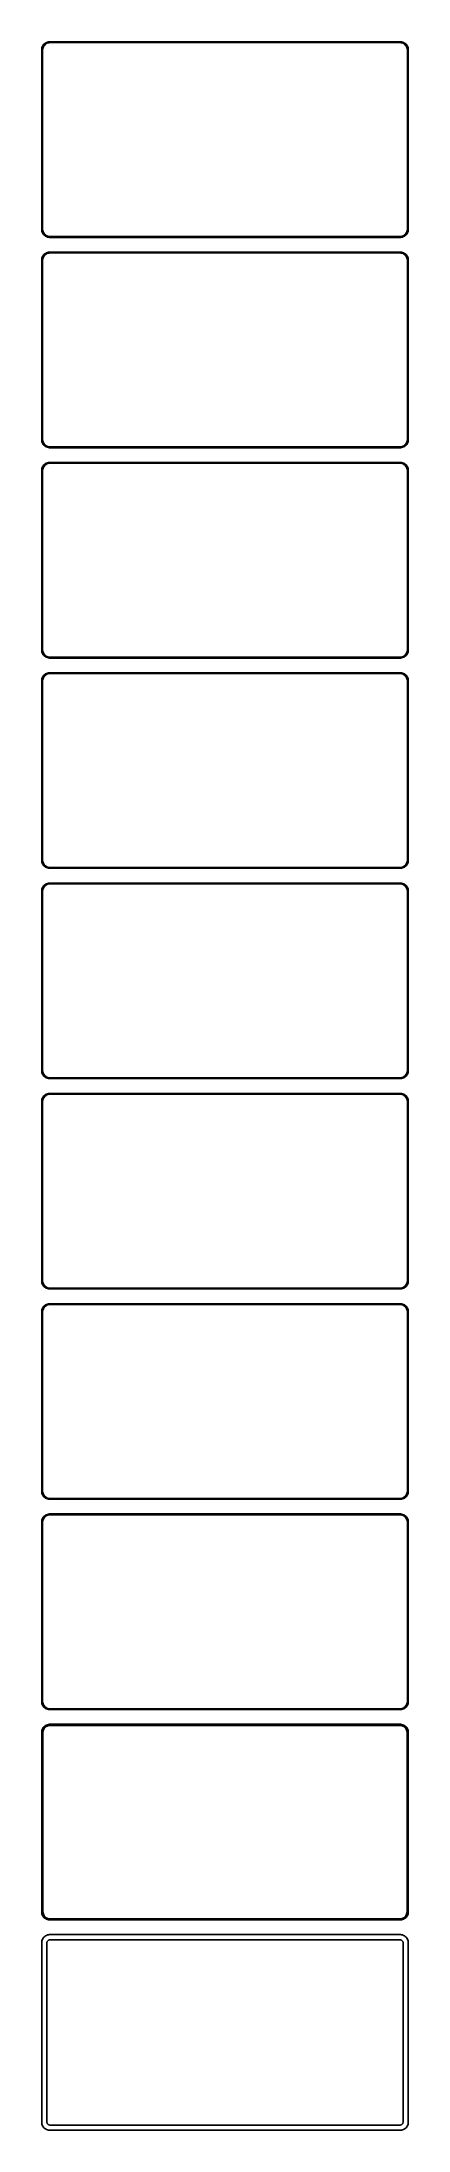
# Model space of a CAD drawing. Header units: metres. Extents: x -112 to 112, y 1230 to 2511.
import ezdxf

# ---------------------------------------------------------------- set-up
doc = ezdxf.new("R2010")
doc.units = ezdxf.units.M

msp = doc.modelspace()

# ---------------------------------------------------------------- linework, layer by layer
for p, q in [((-109.045, 2510.76), (-109.629, 2510.52)), ((-108.437, 2510.91), (-109.045, 2510.76)), ((-107.814, 2510.99), (-108.437, 2510.91)), ((107.814, 2510.99), (-107.814, 2510.99)), ((108.437, 2510.91), (107.814, 2510.99)), ((109.045, 2510.76), (108.437, 2510.91)), ((109.629, 2510.52), (109.045, 2510.76)), ((-112.461, 2506.63), (-112.5, 2506)), ((-112.5, 2506), (-112.5, 2396)), ((-112.343, 2507.24), (-112.461, 2506.63)), ((-112.149, 2507.84), (-112.343, 2507.24)), ((-111.882, 2508.41), (-112.149, 2507.84)), ((-112, 2505.75), (-111.963, 2506.35)), ((-112, 2396.25), (-112, 2505.75)), ((-111.963, 2506.35), (-111.851, 2506.93)), ((-111.545, 2508.94), (-111.882, 2508.41)), ((-111.851, 2506.93), (-111.666, 2507.5)), ((-111.666, 2507.5), (-111.412, 2508.04)), ((-111.145, 2509.42), (-111.545, 2508.94)), ((-111.412, 2508.04), (-111.093, 2508.54)), ((-110.687, 2509.85), (-111.145, 2509.42)), ((-111.093, 2508.54), (-110.713, 2509)), ((-110.713, 2509), (-110.278, 2509.41)), ((-110.179, 2510.22), (-110.687, 2509.85)), ((-110.278, 2509.41), (-109.795, 2509.76)), ((-109.629, 2510.52), (-110.179, 2510.22)), ((-109.795, 2509.76), (-109.272, 2510.05)), ((-109.272, 2510.05), (-108.718, 2510.27)), ((-108.718, 2510.27), (-108.14, 2510.42)), ((-108.14, 2510.42), (-107.548, 2510.49)), ((-107.548, 2510.49), (107.548, 2510.49)), ((107.548, 2510.49), (108.14, 2510.42)), ((108.14, 2510.42), (108.718, 2510.27)), ((108.718, 2510.27), (109.272, 2510.05)), ((109.272, 2510.05), (109.795, 2509.76)), ((110.179, 2510.22), (109.629, 2510.52)), ((109.795, 2509.76), (110.278, 2509.41)), ((110.687, 2509.85), (110.179, 2510.22)), ((110.278, 2509.41), (110.713, 2509)), ((111.145, 2509.42), (110.687, 2509.85)), ((110.713, 2509), (111.093, 2508.54)), ((111.093, 2508.54), (111.412, 2508.04)), ((111.545, 2508.94), (111.145, 2509.42)), ((111.412, 2508.04), (111.666, 2507.5)), ((111.882, 2508.41), (111.545, 2508.94)), ((111.666, 2507.5), (111.851, 2506.93)), ((111.851, 2506.93), (111.963, 2506.35)), ((112.149, 2507.84), (111.882, 2508.41)), ((111.963, 2506.35), (112, 2505.75)), ((112, 2505.75), (112, 2396.25)), ((112.343, 2507.24), (112.149, 2507.84)), ((112.461, 2506.63), (112.343, 2507.24)), ((112.5, 2506), (112.461, 2506.63)), ((112.5, 2396), (112.5, 2506)), ((-112.5, 2396), (-112.461, 2395.37)), ((-111.963, 2395.65), (-112, 2396.25)), ((-111.851, 2395.07), (-111.963, 2395.65)), ((111.963, 2395.65), (111.851, 2395.07)), ((112, 2396.25), (111.963, 2395.65)), ((112.461, 2395.37), (112.5, 2396)), ((-112.461, 2395.37), (-112.343, 2394.76)), ((-112.343, 2394.76), (-112.149, 2394.16)), ((-112.149, 2394.16), (-111.882, 2393.59)), ((-111.882, 2393.59), (-111.545, 2393.06)), ((-111.666, 2394.5), (-111.851, 2395.07)), ((-111.412, 2393.96), (-111.666, 2394.5)), ((-111.545, 2393.06), (-111.145, 2392.58)), ((-111.093, 2393.46), (-111.412, 2393.96)), ((-111.145, 2392.58), (-110.687, 2392.15)), ((-110.713, 2393), (-111.093, 2393.46)), ((-110.278, 2392.59), (-110.713, 2393)), ((-110.687, 2392.15), (-110.179, 2391.78)), ((-109.795, 2392.24), (-110.278, 2392.59)), ((-110.179, 2391.78), (-109.629, 2391.48)), ((-109.272, 2391.95), (-109.795, 2392.24)), ((-109.629, 2391.48), (-109.045, 2391.24)), ((-108.718, 2391.73), (-109.272, 2391.95)), ((-109.045, 2391.24), (-108.437, 2391.09)), ((-108.14, 2391.58), (-108.718, 2391.73)), ((-108.437, 2391.09), (-107.814, 2391.01)), ((-107.548, 2391.51), (-108.14, 2391.58)), ((-107.814, 2391.01), (107.814, 2391.01)), ((107.548, 2391.51), (-107.548, 2391.51)), ((108.14, 2391.58), (107.548, 2391.51)), ((107.814, 2391.01), (108.437, 2391.09)), ((108.718, 2391.73), (108.14, 2391.58)), ((108.437, 2391.09), (109.045, 2391.24)), ((109.272, 2391.95), (108.718, 2391.73)), ((109.045, 2391.24), (109.629, 2391.48)), ((109.795, 2392.24), (109.272, 2391.95)), ((109.629, 2391.48), (110.179, 2391.78)), ((110.278, 2392.59), (109.795, 2392.24)), ((110.179, 2391.78), (110.687, 2392.15)), ((110.713, 2393), (110.278, 2392.59)), ((110.687, 2392.15), (111.145, 2392.58)), ((111.093, 2393.46), (110.713, 2393)), ((111.412, 2393.96), (111.093, 2393.46)), ((111.145, 2392.58), (111.545, 2393.06)), ((111.666, 2394.5), (111.412, 2393.96)), ((111.545, 2393.06), (111.882, 2393.59)), ((111.851, 2395.07), (111.666, 2394.5)), ((111.882, 2393.59), (112.149, 2394.16)), ((112.149, 2394.16), (112.343, 2394.76)), ((112.343, 2394.76), (112.461, 2395.37)), ((-112.461, 2377.63), (-112.5, 2377)), ((-112.5, 2377), (-112.5, 2267)), ((-112.343, 2378.24), (-112.461, 2377.63)), ((-112.149, 2378.84), (-112.343, 2378.24)), ((-111.882, 2379.41), (-112.149, 2378.84)), ((-112, 2376.75), (-111.963, 2377.35)), ((-112, 2267.25), (-112, 2376.75)), ((-111.963, 2377.35), (-111.851, 2377.93)), ((-111.545, 2379.94), (-111.882, 2379.41)), ((-111.851, 2377.93), (-111.666, 2378.5)), ((-111.666, 2378.5), (-111.412, 2379.04)), ((-111.145, 2380.42), (-111.545, 2379.94)), ((-111.412, 2379.04), (-111.093, 2379.54)), ((-110.687, 2380.85), (-111.145, 2380.42)), ((-111.093, 2379.54), (-110.713, 2380)), ((-110.713, 2380), (-110.278, 2380.41)), ((-110.179, 2381.22), (-110.687, 2380.85)), ((-110.278, 2380.41), (-109.795, 2380.76)), ((-109.629, 2381.52), (-110.179, 2381.22)), ((-109.795, 2380.76), (-109.272, 2381.05)), ((-109.045, 2381.76), (-109.629, 2381.52)), ((-109.272, 2381.05), (-108.718, 2381.27)), ((-108.437, 2381.91), (-109.045, 2381.76)), ((-108.718, 2381.27), (-108.14, 2381.42)), ((-107.814, 2381.99), (-108.437, 2381.91)), ((-108.14, 2381.42), (-107.548, 2381.49)), ((107.814, 2381.99), (-107.814, 2381.99)), ((-107.548, 2381.49), (107.548, 2381.49)), ((107.548, 2381.49), (108.14, 2381.42)), ((108.437, 2381.91), (107.814, 2381.99)), ((108.14, 2381.42), (108.718, 2381.27)), ((109.045, 2381.76), (108.437, 2381.91)), ((108.718, 2381.27), (109.272, 2381.05)), ((109.629, 2381.52), (109.045, 2381.76)), ((109.272, 2381.05), (109.795, 2380.76)), ((110.179, 2381.22), (109.629, 2381.52)), ((109.795, 2380.76), (110.278, 2380.41)), ((110.687, 2380.85), (110.179, 2381.22)), ((110.278, 2380.41), (110.713, 2380)), ((111.145, 2380.42), (110.687, 2380.85)), ((110.713, 2380), (111.093, 2379.54)), ((111.093, 2379.54), (111.412, 2379.04)), ((111.545, 2379.94), (111.145, 2380.42)), ((111.412, 2379.04), (111.666, 2378.5)), ((111.882, 2379.41), (111.545, 2379.94)), ((111.666, 2378.5), (111.851, 2377.93)), ((111.851, 2377.93), (111.963, 2377.35)), ((112.149, 2378.84), (111.882, 2379.41)), ((111.963, 2377.35), (112, 2376.75)), ((112, 2376.75), (112, 2267.25)), ((112.343, 2378.24), (112.149, 2378.84)), ((112.461, 2377.63), (112.343, 2378.24)), ((112.5, 2377), (112.461, 2377.63)), ((112.5, 2267), (112.5, 2377)), ((-112.5, 2267), (-112.461, 2266.37)), ((-112.461, 2266.37), (-112.343, 2265.76)), ((-112.343, 2265.76), (-112.149, 2265.16)), ((-112.149, 2265.16), (-111.882, 2264.59)), ((-111.963, 2266.65), (-112, 2267.25)), ((-111.851, 2266.07), (-111.963, 2266.65)), ((-111.882, 2264.59), (-111.545, 2264.06)), ((-111.666, 2265.5), (-111.851, 2266.07)), ((-111.412, 2264.96), (-111.666, 2265.5)), ((-111.545, 2264.06), (-111.145, 2263.58)), ((-111.093, 2264.46), (-111.412, 2264.96)), ((-111.145, 2263.58), (-110.687, 2263.15)), ((-110.713, 2264), (-111.093, 2264.46)), ((-110.278, 2263.59), (-110.713, 2264)), ((-110.687, 2263.15), (-110.179, 2262.78)), ((-109.795, 2263.24), (-110.278, 2263.59)), ((-110.179, 2262.78), (-109.629, 2262.48)), ((-109.272, 2262.95), (-109.795, 2263.24)), ((-109.629, 2262.48), (-109.045, 2262.24)), ((-108.718, 2262.73), (-109.272, 2262.95)), ((-109.045, 2262.24), (-108.437, 2262.09)), ((-108.14, 2262.58), (-108.718, 2262.73)), ((-108.437, 2262.09), (-107.814, 2262.01)), ((-107.548, 2262.51), (-108.14, 2262.58)), ((-107.814, 2262.01), (107.814, 2262.01)), ((107.548, 2262.51), (-107.548, 2262.51)), ((108.14, 2262.58), (107.548, 2262.51)), ((107.814, 2262.01), (108.437, 2262.09)), ((108.718, 2262.73), (108.14, 2262.58)), ((108.437, 2262.09), (109.045, 2262.24)), ((109.272, 2262.95), (108.718, 2262.73)), ((109.045, 2262.24), (109.629, 2262.48)), ((109.795, 2263.24), (109.272, 2262.95)), ((109.629, 2262.48), (110.179, 2262.78)), ((110.278, 2263.59), (109.795, 2263.24)), ((110.179, 2262.78), (110.687, 2263.15)), ((110.713, 2264), (110.278, 2263.59)), ((110.687, 2263.15), (111.145, 2263.58)), ((111.093, 2264.46), (110.713, 2264)), ((111.412, 2264.96), (111.093, 2264.46)), ((111.145, 2263.58), (111.545, 2264.06)), ((111.666, 2265.5), (111.412, 2264.96)), ((111.545, 2264.06), (111.882, 2264.59)), ((111.851, 2266.07), (111.666, 2265.5)), ((111.963, 2266.65), (111.851, 2266.07)), ((111.882, 2264.59), (112.149, 2265.16)), ((112, 2267.25), (111.963, 2266.65)), ((112.149, 2265.16), (112.343, 2265.76)), ((112.343, 2265.76), (112.461, 2266.37)), ((112.461, 2266.37), (112.5, 2267)), ((-112.461, 2248.63), (-112.5, 2248)), ((-112.5, 2248), (-112.5, 2138)), ((-112.343, 2249.24), (-112.461, 2248.63)), ((-112.149, 2249.84), (-112.343, 2249.24)), ((-111.882, 2250.41), (-112.149, 2249.84)), ((-112, 2247.75), (-111.963, 2248.35)), ((-112, 2138.25), (-112, 2247.75)), ((-111.963, 2248.35), (-111.851, 2248.93)), ((-111.545, 2250.94), (-111.882, 2250.41)), ((-111.851, 2248.93), (-111.666, 2249.5)), ((-111.666, 2249.5), (-111.412, 2250.04)), ((-111.145, 2251.42), (-111.545, 2250.94)), ((-111.412, 2250.04), (-111.093, 2250.54)), ((-110.687, 2251.85), (-111.145, 2251.42)), ((-111.093, 2250.54), (-110.713, 2251)), ((-110.713, 2251), (-110.278, 2251.41)), ((-110.179, 2252.22), (-110.687, 2251.85)), ((-110.278, 2251.41), (-109.795, 2251.76)), ((-109.629, 2252.52), (-110.179, 2252.22)), ((-109.795, 2251.76), (-109.272, 2252.05)), ((-109.045, 2252.76), (-109.629, 2252.52)), ((-109.272, 2252.05), (-108.718, 2252.27)), ((-108.437, 2252.91), (-109.045, 2252.76)), ((-108.718, 2252.27), (-108.14, 2252.42)), ((-107.814, 2252.99), (-108.437, 2252.91)), ((-108.14, 2252.42), (-107.548, 2252.49)), ((107.814, 2252.99), (-107.814, 2252.99)), ((-107.548, 2252.49), (107.548, 2252.49)), ((107.548, 2252.49), (108.14, 2252.42)), ((108.437, 2252.91), (107.814, 2252.99)), ((108.14, 2252.42), (108.718, 2252.27)), ((109.045, 2252.76), (108.437, 2252.91)), ((108.718, 2252.27), (109.272, 2252.05)), ((109.629, 2252.52), (109.045, 2252.76)), ((109.272, 2252.05), (109.795, 2251.76)), ((110.179, 2252.22), (109.629, 2252.52)), ((109.795, 2251.76), (110.278, 2251.41)), ((110.687, 2251.85), (110.179, 2252.22)), ((110.278, 2251.41), (110.713, 2251)), ((111.145, 2251.42), (110.687, 2251.85)), ((110.713, 2251), (111.093, 2250.54)), ((111.093, 2250.54), (111.412, 2250.04)), ((111.545, 2250.94), (111.145, 2251.42)), ((111.412, 2250.04), (111.666, 2249.5)), ((111.882, 2250.41), (111.545, 2250.94)), ((111.666, 2249.5), (111.851, 2248.93)), ((111.851, 2248.93), (111.963, 2248.35)), ((112.149, 2249.84), (111.882, 2250.41)), ((111.963, 2248.35), (112, 2247.75)), ((112, 2247.75), (112, 2138.25)), ((112.343, 2249.24), (112.149, 2249.84)), ((112.461, 2248.63), (112.343, 2249.24)), ((112.5, 2248), (112.461, 2248.63)), ((112.5, 2138), (112.5, 2248)), ((-112.5, 2138), (-112.461, 2137.37)), ((-112.461, 2137.37), (-112.343, 2136.76)), ((-112.343, 2136.76), (-112.149, 2136.16)), ((-112.149, 2136.16), (-111.882, 2135.59)), ((-111.963, 2137.65), (-112, 2138.25)), ((-111.851, 2137.07), (-111.963, 2137.65)), ((-111.882, 2135.59), (-111.545, 2135.06)), ((-111.666, 2136.5), (-111.851, 2137.07)), ((-111.412, 2135.96), (-111.666, 2136.5)), ((-111.545, 2135.06), (-111.145, 2134.58)), ((-111.093, 2135.46), (-111.412, 2135.96)), ((-111.145, 2134.58), (-110.687, 2134.15)), ((-110.713, 2135), (-111.093, 2135.46)), ((-110.278, 2134.59), (-110.713, 2135)), ((-110.687, 2134.15), (-110.179, 2133.78)), ((-109.795, 2134.24), (-110.278, 2134.59)), ((-110.179, 2133.78), (-109.629, 2133.48)), ((-109.272, 2133.95), (-109.795, 2134.24)), ((-109.629, 2133.48), (-109.045, 2133.24)), ((-108.718, 2133.73), (-109.272, 2133.95)), ((-109.045, 2133.24), (-108.437, 2133.09)), ((-108.14, 2133.58), (-108.718, 2133.73)), ((-108.437, 2133.09), (-107.814, 2133.01)), ((-107.548, 2133.51), (-108.14, 2133.58)), ((-107.814, 2133.01), (107.814, 2133.01)), ((107.548, 2133.51), (-107.548, 2133.51)), ((108.14, 2133.58), (107.548, 2133.51)), ((107.814, 2133.01), (108.437, 2133.09)), ((108.718, 2133.73), (108.14, 2133.58)), ((108.437, 2133.09), (109.045, 2133.24)), ((109.272, 2133.95), (108.718, 2133.73)), ((109.045, 2133.24), (109.629, 2133.48)), ((109.795, 2134.24), (109.272, 2133.95)), ((109.629, 2133.48), (110.179, 2133.78)), ((110.278, 2134.59), (109.795, 2134.24)), ((110.179, 2133.78), (110.687, 2134.15)), ((110.713, 2135), (110.278, 2134.59)), ((110.687, 2134.15), (111.145, 2134.58)), ((111.093, 2135.46), (110.713, 2135)), ((111.412, 2135.96), (111.093, 2135.46)), ((111.145, 2134.58), (111.545, 2135.06)), ((111.666, 2136.5), (111.412, 2135.96)), ((111.545, 2135.06), (111.882, 2135.59)), ((111.851, 2137.07), (111.666, 2136.5)), ((111.963, 2137.65), (111.851, 2137.07)), ((111.882, 2135.59), (112.149, 2136.16)), ((112, 2138.25), (111.963, 2137.65)), ((112.149, 2136.16), (112.343, 2136.76)), ((112.343, 2136.76), (112.461, 2137.37)), ((112.461, 2137.37), (112.5, 2138)), ((-112.461, 2119.63), (-112.5, 2119)), ((-112.5, 2119), (-112.5, 2009)), ((-112.343, 2120.24), (-112.461, 2119.63)), ((-112.149, 2120.84), (-112.343, 2120.24)), ((-111.882, 2121.41), (-112.149, 2120.84)), ((-112, 2118.75), (-111.963, 2119.35)), ((-112, 2009.25), (-112, 2118.75)), ((-111.963, 2119.35), (-111.851, 2119.93)), ((-111.545, 2121.94), (-111.882, 2121.41)), ((-111.851, 2119.93), (-111.666, 2120.5)), ((-111.666, 2120.5), (-111.412, 2121.04)), ((-111.145, 2122.42), (-111.545, 2121.94)), ((-111.412, 2121.04), (-111.093, 2121.54)), ((-110.687, 2122.85), (-111.145, 2122.42)), ((-111.093, 2121.54), (-110.713, 2122)), ((-110.713, 2122), (-110.278, 2122.41)), ((-110.179, 2123.22), (-110.687, 2122.85)), ((-110.278, 2122.41), (-109.795, 2122.76)), ((-109.629, 2123.52), (-110.179, 2123.22)), ((-109.795, 2122.76), (-109.272, 2123.05)), ((-109.045, 2123.76), (-109.629, 2123.52)), ((-109.272, 2123.05), (-108.718, 2123.27)), ((-108.437, 2123.91), (-109.045, 2123.76)), ((-108.718, 2123.27), (-108.14, 2123.42)), ((-107.814, 2123.99), (-108.437, 2123.91)), ((-108.14, 2123.42), (-107.548, 2123.49)), ((107.814, 2123.99), (-107.814, 2123.99)), ((-107.548, 2123.49), (107.548, 2123.49)), ((107.548, 2123.49), (108.14, 2123.42)), ((108.437, 2123.91), (107.814, 2123.99)), ((108.14, 2123.42), (108.718, 2123.27)), ((109.045, 2123.76), (108.437, 2123.91)), ((108.718, 2123.27), (109.272, 2123.05)), ((109.629, 2123.52), (109.045, 2123.76)), ((109.272, 2123.05), (109.795, 2122.76)), ((110.179, 2123.22), (109.629, 2123.52)), ((109.795, 2122.76), (110.278, 2122.41)), ((110.687, 2122.85), (110.179, 2123.22)), ((110.278, 2122.41), (110.713, 2122)), ((111.145, 2122.42), (110.687, 2122.85)), ((110.713, 2122), (111.093, 2121.54)), ((111.093, 2121.54), (111.412, 2121.04)), ((111.545, 2121.94), (111.145, 2122.42)), ((111.412, 2121.04), (111.666, 2120.5)), ((111.882, 2121.41), (111.545, 2121.94)), ((111.666, 2120.5), (111.851, 2119.93)), ((111.851, 2119.93), (111.963, 2119.35)), ((112.149, 2120.84), (111.882, 2121.41)), ((111.963, 2119.35), (112, 2118.75)), ((112, 2118.75), (112, 2009.25)), ((112.343, 2120.24), (112.149, 2120.84)), ((112.461, 2119.63), (112.343, 2120.24)), ((112.5, 2119), (112.461, 2119.63)), ((112.5, 2009), (112.5, 2119)), ((-112.5, 2009), (-112.461, 2008.37)), ((-112.461, 2008.37), (-112.343, 2007.76)), ((-112.343, 2007.76), (-112.149, 2007.16)), ((-112.149, 2007.16), (-111.882, 2006.59)), ((-111.963, 2008.65), (-112, 2009.25)), ((-111.851, 2008.07), (-111.963, 2008.65)), ((-111.882, 2006.59), (-111.545, 2006.06)), ((-111.666, 2007.5), (-111.851, 2008.07)), ((-111.412, 2006.96), (-111.666, 2007.5)), ((-111.545, 2006.06), (-111.145, 2005.58)), ((-111.093, 2006.46), (-111.412, 2006.96)), ((-111.145, 2005.58), (-110.687, 2005.15)), ((-110.713, 2006), (-111.093, 2006.46)), ((-110.278, 2005.59), (-110.713, 2006)), ((-110.687, 2005.15), (-110.179, 2004.78)), ((-109.795, 2005.24), (-110.278, 2005.59)), ((-110.179, 2004.78), (-109.629, 2004.48)), ((-109.272, 2004.95), (-109.795, 2005.24)), ((-109.629, 2004.48), (-109.045, 2004.24)), ((-108.718, 2004.73), (-109.272, 2004.95)), ((-109.045, 2004.24), (-108.437, 2004.09)), ((-108.14, 2004.58), (-108.718, 2004.73)), ((-108.437, 2004.09), (-107.814, 2004.01)), ((-107.548, 2004.51), (-108.14, 2004.58)), ((-107.814, 2004.01), (107.814, 2004.01)), ((107.548, 2004.51), (-107.548, 2004.51)), ((108.14, 2004.58), (107.548, 2004.51)), ((107.814, 2004.01), (108.437, 2004.09)), ((108.718, 2004.73), (108.14, 2004.58)), ((108.437, 2004.09), (109.045, 2004.24)), ((109.272, 2004.95), (108.718, 2004.73)), ((109.045, 2004.24), (109.629, 2004.48)), ((109.795, 2005.24), (109.272, 2004.95)), ((109.629, 2004.48), (110.179, 2004.78)), ((110.278, 2005.59), (109.795, 2005.24)), ((110.179, 2004.78), (110.687, 2005.15)), ((110.713, 2006), (110.278, 2005.59)), ((110.687, 2005.15), (111.145, 2005.58)), ((111.093, 2006.46), (110.713, 2006)), ((111.412, 2006.96), (111.093, 2006.46)), ((111.145, 2005.58), (111.545, 2006.06)), ((111.666, 2007.5), (111.412, 2006.96)), ((111.545, 2006.06), (111.882, 2006.59)), ((111.851, 2008.07), (111.666, 2007.5)), ((111.963, 2008.65), (111.851, 2008.07)), ((111.882, 2006.59), (112.149, 2007.16)), ((112, 2009.25), (111.963, 2008.65)), ((112.149, 2007.16), (112.343, 2007.76)), ((112.343, 2007.76), (112.461, 2008.37)), ((112.461, 2008.37), (112.5, 2009)), ((-112.461, 1990.63), (-112.5, 1990)), ((-112.5, 1990), (-112.5, 1880)), ((-112.343, 1991.24), (-112.461, 1990.63)), ((-112.149, 1991.84), (-112.343, 1991.24)), ((-111.882, 1992.41), (-112.149, 1991.84)), ((-112, 1989.75), (-111.963, 1990.35)), ((-112, 1880.25), (-112, 1989.75)), ((-111.963, 1990.35), (-111.851, 1990.93)), ((-111.545, 1992.94), (-111.882, 1992.41)), ((-111.851, 1990.93), (-111.666, 1991.5)), ((-111.666, 1991.5), (-111.412, 1992.04)), ((-111.145, 1993.42), (-111.545, 1992.94)), ((-111.412, 1992.04), (-111.093, 1992.54)), ((-110.687, 1993.85), (-111.145, 1993.42)), ((-111.093, 1992.54), (-110.713, 1993)), ((-110.713, 1993), (-110.278, 1993.41)), ((-110.179, 1994.22), (-110.687, 1993.85)), ((-110.278, 1993.41), (-109.795, 1993.76)), ((-109.629, 1994.52), (-110.179, 1994.22)), ((-109.795, 1993.76), (-109.272, 1994.05)), ((-109.045, 1994.76), (-109.629, 1994.52)), ((-109.272, 1994.05), (-108.718, 1994.27)), ((-108.437, 1994.91), (-109.045, 1994.76)), ((-108.718, 1994.27), (-108.14, 1994.42)), ((-107.814, 1994.99), (-108.437, 1994.91)), ((-108.14, 1994.42), (-107.548, 1994.49)), ((107.814, 1994.99), (-107.814, 1994.99)), ((-107.548, 1994.49), (107.548, 1994.49)), ((107.548, 1994.49), (108.14, 1994.42)), ((108.437, 1994.91), (107.814, 1994.99)), ((108.14, 1994.42), (108.718, 1994.27)), ((109.045, 1994.76), (108.437, 1994.91)), ((108.718, 1994.27), (109.272, 1994.05)), ((109.629, 1994.52), (109.045, 1994.76)), ((109.272, 1994.05), (109.795, 1993.76)), ((110.179, 1994.22), (109.629, 1994.52)), ((109.795, 1993.76), (110.278, 1993.41)), ((110.687, 1993.85), (110.179, 1994.22)), ((110.278, 1993.41), (110.713, 1993)), ((111.145, 1993.42), (110.687, 1993.85)), ((110.713, 1993), (111.093, 1992.54)), ((111.093, 1992.54), (111.412, 1992.04)), ((111.545, 1992.94), (111.145, 1993.42)), ((111.412, 1992.04), (111.666, 1991.5)), ((111.882, 1992.41), (111.545, 1992.94)), ((111.666, 1991.5), (111.851, 1990.93)), ((111.851, 1990.93), (111.963, 1990.35)), ((112.149, 1991.84), (111.882, 1992.41)), ((111.963, 1990.35), (112, 1989.75)), ((112, 1989.75), (112, 1880.25)), ((112.343, 1991.24), (112.149, 1991.84)), ((112.461, 1990.63), (112.343, 1991.24)), ((112.5, 1990), (112.461, 1990.63)), ((112.5, 1880), (112.5, 1990)), ((-112.5, 1880), (-112.461, 1879.37)), ((-112.461, 1879.37), (-112.343, 1878.76)), ((-112.343, 1878.76), (-112.149, 1878.16)), ((-112.149, 1878.16), (-111.882, 1877.59)), ((-111.963, 1879.65), (-112, 1880.25)), ((-111.851, 1879.07), (-111.963, 1879.65)), ((-111.882, 1877.59), (-111.545, 1877.06)), ((-111.666, 1878.5), (-111.851, 1879.07)), ((-111.412, 1877.96), (-111.666, 1878.5)), ((-111.545, 1877.06), (-111.145, 1876.58)), ((-111.093, 1877.46), (-111.412, 1877.96)), ((-111.145, 1876.58), (-110.687, 1876.15)), ((-110.713, 1877), (-111.093, 1877.46)), ((-110.278, 1876.59), (-110.713, 1877)), ((-110.687, 1876.15), (-110.179, 1875.78)), ((-109.795, 1876.24), (-110.278, 1876.59)), ((-110.179, 1875.78), (-109.629, 1875.48)), ((-109.272, 1875.95), (-109.795, 1876.24)), ((-109.629, 1875.48), (-109.045, 1875.24)), ((-108.718, 1875.73), (-109.272, 1875.95)), ((-109.045, 1875.24), (-108.437, 1875.09)), ((-108.14, 1875.58), (-108.718, 1875.73)), ((-108.437, 1875.09), (-107.814, 1875.01)), ((-107.548, 1875.51), (-108.14, 1875.58)), ((-107.814, 1875.01), (107.814, 1875.01)), ((107.548, 1875.51), (-107.548, 1875.51)), ((108.14, 1875.58), (107.548, 1875.51)), ((107.814, 1875.01), (108.437, 1875.09)), ((108.718, 1875.73), (108.14, 1875.58)), ((108.437, 1875.09), (109.045, 1875.24)), ((109.272, 1875.95), (108.718, 1875.73)), ((109.045, 1875.24), (109.629, 1875.48)), ((109.795, 1876.24), (109.272, 1875.95)), ((109.629, 1875.48), (110.179, 1875.78)), ((110.278, 1876.59), (109.795, 1876.24)), ((110.179, 1875.78), (110.687, 1876.15)), ((110.713, 1877), (110.278, 1876.59)), ((110.687, 1876.15), (111.145, 1876.58)), ((111.093, 1877.46), (110.713, 1877)), ((111.412, 1877.96), (111.093, 1877.46)), ((111.145, 1876.58), (111.545, 1877.06)), ((111.666, 1878.5), (111.412, 1877.96)), ((111.545, 1877.06), (111.882, 1877.59)), ((111.851, 1879.07), (111.666, 1878.5)), ((111.963, 1879.65), (111.851, 1879.07)), ((111.882, 1877.59), (112.149, 1878.16)), ((112, 1880.25), (111.963, 1879.65)), ((112.149, 1878.16), (112.343, 1878.76)), ((112.343, 1878.76), (112.461, 1879.37)), ((112.461, 1879.37), (112.5, 1880)), ((-112.461, 1861.63), (-112.5, 1861)), ((-112.5, 1861), (-112.5, 1751)), ((-112.343, 1862.24), (-112.461, 1861.63)), ((-112.149, 1862.84), (-112.343, 1862.24)), ((-111.882, 1863.41), (-112.149, 1862.84)), ((-112, 1860.75), (-111.963, 1861.35)), ((-112, 1751.25), (-112, 1860.75)), ((-111.963, 1861.35), (-111.851, 1861.93)), ((-111.545, 1863.94), (-111.882, 1863.41)), ((-111.851, 1861.93), (-111.666, 1862.5)), ((-111.666, 1862.5), (-111.412, 1863.04)), ((-111.145, 1864.42), (-111.545, 1863.94)), ((-111.412, 1863.04), (-111.093, 1863.54)), ((-110.687, 1864.85), (-111.145, 1864.42)), ((-111.093, 1863.54), (-110.713, 1864)), ((-110.713, 1864), (-110.278, 1864.41)), ((-110.179, 1865.22), (-110.687, 1864.85)), ((-110.278, 1864.41), (-109.795, 1864.76)), ((-109.629, 1865.52), (-110.179, 1865.22)), ((-109.795, 1864.76), (-109.272, 1865.05)), ((-109.045, 1865.76), (-109.629, 1865.52)), ((-109.272, 1865.05), (-108.718, 1865.27)), ((-108.437, 1865.91), (-109.045, 1865.76)), ((-108.718, 1865.27), (-108.14, 1865.42)), ((-107.814, 1865.99), (-108.437, 1865.91)), ((-108.14, 1865.42), (-107.548, 1865.49)), ((107.814, 1865.99), (-107.814, 1865.99)), ((-107.548, 1865.49), (107.548, 1865.49)), ((107.548, 1865.49), (108.14, 1865.42)), ((108.437, 1865.91), (107.814, 1865.99)), ((108.14, 1865.42), (108.718, 1865.27)), ((109.045, 1865.76), (108.437, 1865.91)), ((108.718, 1865.27), (109.272, 1865.05)), ((109.629, 1865.52), (109.045, 1865.76)), ((109.272, 1865.05), (109.795, 1864.76)), ((110.179, 1865.22), (109.629, 1865.52)), ((109.795, 1864.76), (110.278, 1864.41)), ((110.687, 1864.85), (110.179, 1865.22)), ((110.278, 1864.41), (110.713, 1864)), ((111.145, 1864.42), (110.687, 1864.85)), ((110.713, 1864), (111.093, 1863.54)), ((111.093, 1863.54), (111.412, 1863.04)), ((111.545, 1863.94), (111.145, 1864.42)), ((111.412, 1863.04), (111.666, 1862.5)), ((111.882, 1863.41), (111.545, 1863.94)), ((111.666, 1862.5), (111.851, 1861.93)), ((111.851, 1861.93), (111.963, 1861.35)), ((112.149, 1862.84), (111.882, 1863.41)), ((111.963, 1861.35), (112, 1860.75)), ((112, 1860.75), (112, 1751.25)), ((112.343, 1862.24), (112.149, 1862.84)), ((112.461, 1861.63), (112.343, 1862.24)), ((112.5, 1861), (112.461, 1861.63)), ((112.5, 1751), (112.5, 1861)), ((-112.5, 1751), (-112.461, 1750.37)), ((-112.461, 1750.37), (-112.343, 1749.76)), ((-112.343, 1749.76), (-112.149, 1749.16)), ((-112.149, 1749.16), (-111.882, 1748.59)), ((-111.963, 1750.65), (-112, 1751.25)), ((-111.851, 1750.07), (-111.963, 1750.65)), ((-111.882, 1748.59), (-111.545, 1748.06)), ((-111.666, 1749.5), (-111.851, 1750.07)), ((-111.412, 1748.96), (-111.666, 1749.5)), ((-111.545, 1748.06), (-111.145, 1747.58)), ((-111.093, 1748.46), (-111.412, 1748.96)), ((-111.145, 1747.58), (-110.687, 1747.15)), ((-110.713, 1748), (-111.093, 1748.46)), ((-110.278, 1747.59), (-110.713, 1748)), ((-110.687, 1747.15), (-110.179, 1746.78)), ((-109.795, 1747.24), (-110.278, 1747.59)), ((-110.179, 1746.78), (-109.629, 1746.48)), ((-109.272, 1746.95), (-109.795, 1747.24)), ((-109.629, 1746.48), (-109.045, 1746.24)), ((-108.718, 1746.73), (-109.272, 1746.95)), ((-109.045, 1746.24), (-108.437, 1746.09)), ((-108.14, 1746.58), (-108.718, 1746.73)), ((-108.437, 1746.09), (-107.814, 1746.01)), ((-107.548, 1746.51), (-108.14, 1746.58)), ((-107.814, 1746.01), (107.814, 1746.01)), ((107.548, 1746.51), (-107.548, 1746.51)), ((108.14, 1746.58), (107.548, 1746.51)), ((107.814, 1746.01), (108.437, 1746.09)), ((108.718, 1746.73), (108.14, 1746.58)), ((108.437, 1746.09), (109.045, 1746.24)), ((109.272, 1746.95), (108.718, 1746.73)), ((109.045, 1746.24), (109.629, 1746.48)), ((109.795, 1747.24), (109.272, 1746.95)), ((109.629, 1746.48), (110.179, 1746.78)), ((110.278, 1747.59), (109.795, 1747.24)), ((110.179, 1746.78), (110.687, 1747.15)), ((110.713, 1748), (110.278, 1747.59)), ((110.687, 1747.15), (111.145, 1747.58)), ((111.093, 1748.46), (110.713, 1748)), ((111.412, 1748.96), (111.093, 1748.46)), ((111.145, 1747.58), (111.545, 1748.06)), ((111.666, 1749.5), (111.412, 1748.96)), ((111.545, 1748.06), (111.882, 1748.59)), ((111.851, 1750.07), (111.666, 1749.5)), ((111.963, 1750.65), (111.851, 1750.07)), ((111.882, 1748.59), (112.149, 1749.16)), ((112, 1751.25), (111.963, 1750.65)), ((112.149, 1749.16), (112.343, 1749.76)), ((112.343, 1749.76), (112.461, 1750.37)), ((112.461, 1750.37), (112.5, 1751)), ((-112.461, 1732.63), (-112.5, 1732)), ((-112.5, 1732), (-112.5, 1622)), ((-112.343, 1733.24), (-112.461, 1732.63)), ((-112.149, 1733.84), (-112.343, 1733.24)), ((-111.882, 1734.41), (-112.149, 1733.84)), ((-112, 1731.75), (-111.963, 1732.35)), ((-112, 1622.25), (-112, 1731.75)), ((-111.963, 1732.35), (-111.851, 1732.93)), ((-111.545, 1734.94), (-111.882, 1734.41)), ((-111.851, 1732.93), (-111.666, 1733.5)), ((-111.666, 1733.5), (-111.412, 1734.04)), ((-111.145, 1735.42), (-111.545, 1734.94)), ((-111.412, 1734.04), (-111.093, 1734.54)), ((-110.687, 1735.85), (-111.145, 1735.42)), ((-111.093, 1734.54), (-110.713, 1735)), ((-110.713, 1735), (-110.278, 1735.41)), ((-110.179, 1736.22), (-110.687, 1735.85)), ((-110.278, 1735.41), (-109.795, 1735.76)), ((-109.629, 1736.52), (-110.179, 1736.22)), ((-109.795, 1735.76), (-109.272, 1736.05)), ((-109.045, 1736.76), (-109.629, 1736.52)), ((-109.272, 1736.05), (-108.718, 1736.27)), ((-108.437, 1736.91), (-109.045, 1736.76)), ((-108.718, 1736.27), (-108.14, 1736.42)), ((-107.814, 1736.99), (-108.437, 1736.91)), ((-108.14, 1736.42), (-107.548, 1736.49)), ((107.814, 1736.99), (-107.814, 1736.99)), ((-107.548, 1736.49), (107.548, 1736.49)), ((107.548, 1736.49), (108.14, 1736.42)), ((108.437, 1736.91), (107.814, 1736.99)), ((108.14, 1736.42), (108.718, 1736.27)), ((109.045, 1736.76), (108.437, 1736.91)), ((108.718, 1736.27), (109.272, 1736.05)), ((109.629, 1736.52), (109.045, 1736.76)), ((109.272, 1736.05), (109.795, 1735.76)), ((110.179, 1736.22), (109.629, 1736.52)), ((109.795, 1735.76), (110.278, 1735.41)), ((110.687, 1735.85), (110.179, 1736.22)), ((110.278, 1735.41), (110.713, 1735)), ((111.145, 1735.42), (110.687, 1735.85)), ((110.713, 1735), (111.093, 1734.54)), ((111.093, 1734.54), (111.412, 1734.04)), ((111.545, 1734.94), (111.145, 1735.42)), ((111.412, 1734.04), (111.666, 1733.5)), ((111.882, 1734.41), (111.545, 1734.94)), ((111.666, 1733.5), (111.851, 1732.93)), ((111.851, 1732.93), (111.963, 1732.35)), ((112.149, 1733.84), (111.882, 1734.41)), ((111.963, 1732.35), (112, 1731.75)), ((112, 1731.75), (112, 1622.25)), ((112.343, 1733.24), (112.149, 1733.84)), ((112.461, 1732.63), (112.343, 1733.24)), ((112.5, 1732), (112.461, 1732.63)), ((112.5, 1622), (112.5, 1732)), ((-112.5, 1622), (-112.461, 1621.37)), ((-112.461, 1621.37), (-112.343, 1620.76)), ((-112.343, 1620.76), (-112.149, 1620.16)), ((-112.149, 1620.16), (-111.882, 1619.59)), ((-111.963, 1621.65), (-112, 1622.25)), ((-111.851, 1621.07), (-111.963, 1621.65)), ((-111.882, 1619.59), (-111.545, 1619.06)), ((-111.666, 1620.5), (-111.851, 1621.07)), ((-111.412, 1619.96), (-111.666, 1620.5)), ((-111.545, 1619.06), (-111.145, 1618.58)), ((-111.093, 1619.46), (-111.412, 1619.96)), ((-111.145, 1618.58), (-110.687, 1618.15)), ((-110.713, 1619), (-111.093, 1619.46)), ((-110.278, 1618.59), (-110.713, 1619)), ((-110.687, 1618.15), (-110.179, 1617.78)), ((-109.795, 1618.24), (-110.278, 1618.59)), ((-110.179, 1617.78), (-109.629, 1617.48)), ((-109.272, 1617.95), (-109.795, 1618.24)), ((-109.629, 1617.48), (-109.045, 1617.24)), ((-108.718, 1617.73), (-109.272, 1617.95)), ((-109.045, 1617.24), (-108.437, 1617.09)), ((-108.14, 1617.58), (-108.718, 1617.73)), ((-108.437, 1617.09), (-107.814, 1617.01)), ((-107.548, 1617.51), (-108.14, 1617.58)), ((-107.814, 1617.01), (107.814, 1617.01)), ((107.548, 1617.51), (-107.548, 1617.51)), ((108.14, 1617.58), (107.548, 1617.51)), ((107.814, 1617.01), (108.437, 1617.09)), ((108.718, 1617.73), (108.14, 1617.58)), ((108.437, 1617.09), (109.045, 1617.24)), ((109.272, 1617.95), (108.718, 1617.73)), ((109.045, 1617.24), (109.629, 1617.48)), ((109.795, 1618.24), (109.272, 1617.95)), ((109.629, 1617.48), (110.179, 1617.78)), ((110.278, 1618.59), (109.795, 1618.24)), ((110.179, 1617.78), (110.687, 1618.15)), ((110.713, 1619), (110.278, 1618.59)), ((110.687, 1618.15), (111.145, 1618.58)), ((111.093, 1619.46), (110.713, 1619)), ((111.412, 1619.96), (111.093, 1619.46)), ((111.145, 1618.58), (111.545, 1619.06)), ((111.666, 1620.5), (111.412, 1619.96)), ((111.545, 1619.06), (111.882, 1619.59)), ((111.851, 1621.07), (111.666, 1620.5)), ((111.963, 1621.65), (111.851, 1621.07)), ((111.882, 1619.59), (112.149, 1620.16)), ((112, 1622.25), (111.963, 1621.65)), ((112.149, 1620.16), (112.343, 1620.76)), ((112.343, 1620.76), (112.461, 1621.37)), ((112.461, 1621.37), (112.5, 1622)), ((-112.461, 1603.63), (-112.5, 1603)), ((-112.5, 1603), (-112.5, 1493)), ((-112.343, 1604.24), (-112.461, 1603.63)), ((-112.149, 1604.84), (-112.343, 1604.24)), ((-111.882, 1605.41), (-112.149, 1604.84)), ((-112, 1602.75), (-111.963, 1603.35)), ((-112, 1493.25), (-112, 1602.75)), ((-111.963, 1603.35), (-111.851, 1603.93)), ((-111.545, 1605.94), (-111.882, 1605.41)), ((-111.851, 1603.93), (-111.666, 1604.5)), ((-111.666, 1604.5), (-111.412, 1605.04)), ((-111.145, 1606.42), (-111.545, 1605.94)), ((-111.412, 1605.04), (-111.093, 1605.54)), ((-110.687, 1606.85), (-111.145, 1606.42)), ((-111.093, 1605.54), (-110.713, 1606)), ((-110.713, 1606), (-110.278, 1606.41)), ((-110.179, 1607.22), (-110.687, 1606.85)), ((-110.278, 1606.41), (-109.795, 1606.76)), ((-109.629, 1607.52), (-110.179, 1607.22)), ((-109.795, 1606.76), (-109.272, 1607.05)), ((-109.045, 1607.76), (-109.629, 1607.52)), ((-109.272, 1607.05), (-108.718, 1607.27)), ((-108.437, 1607.91), (-109.045, 1607.76)), ((-108.718, 1607.27), (-108.14, 1607.42)), ((-107.814, 1607.99), (-108.437, 1607.91)), ((-108.14, 1607.42), (-107.548, 1607.49)), ((107.814, 1607.99), (-107.814, 1607.99)), ((-107.548, 1607.49), (107.548, 1607.49)), ((107.548, 1607.49), (108.14, 1607.42)), ((108.437, 1607.91), (107.814, 1607.99)), ((108.14, 1607.42), (108.718, 1607.27)), ((109.045, 1607.76), (108.437, 1607.91)), ((108.718, 1607.27), (109.272, 1607.05)), ((109.629, 1607.52), (109.045, 1607.76)), ((109.272, 1607.05), (109.795, 1606.76)), ((110.179, 1607.22), (109.629, 1607.52)), ((109.795, 1606.76), (110.278, 1606.41)), ((110.687, 1606.85), (110.179, 1607.22)), ((110.278, 1606.41), (110.713, 1606)), ((111.145, 1606.42), (110.687, 1606.85)), ((110.713, 1606), (111.093, 1605.54)), ((111.093, 1605.54), (111.412, 1605.04)), ((111.545, 1605.94), (111.145, 1606.42)), ((111.412, 1605.04), (111.666, 1604.5)), ((111.882, 1605.41), (111.545, 1605.94)), ((111.666, 1604.5), (111.851, 1603.93)), ((111.851, 1603.93), (111.963, 1603.35)), ((112.149, 1604.84), (111.882, 1605.41)), ((111.963, 1603.35), (112, 1602.75)), ((112, 1602.75), (112, 1493.25)), ((112.343, 1604.24), (112.149, 1604.84)), ((112.461, 1603.63), (112.343, 1604.24)), ((112.5, 1603), (112.461, 1603.63)), ((112.5, 1493), (112.5, 1603)), ((-112.5, 1493), (-112.461, 1492.37)), ((-112.461, 1492.37), (-112.343, 1491.76)), ((-112.343, 1491.76), (-112.149, 1491.16)), ((-112.149, 1491.16), (-111.882, 1490.59)), ((-111.963, 1492.65), (-112, 1493.25)), ((-111.851, 1492.07), (-111.963, 1492.65)), ((-111.882, 1490.59), (-111.545, 1490.06)), ((-111.666, 1491.5), (-111.851, 1492.07)), ((-111.412, 1490.96), (-111.666, 1491.5)), ((-111.545, 1490.06), (-111.145, 1489.58)), ((-111.093, 1490.46), (-111.412, 1490.96)), ((-111.145, 1489.58), (-110.687, 1489.15)), ((-110.713, 1490), (-111.093, 1490.46)), ((-110.278, 1489.59), (-110.713, 1490)), ((-110.687, 1489.15), (-110.179, 1488.78)), ((-109.795, 1489.24), (-110.278, 1489.59)), ((-110.179, 1488.78), (-109.629, 1488.48)), ((-109.272, 1488.95), (-109.795, 1489.24)), ((-109.629, 1488.48), (-109.045, 1488.24)), ((-108.718, 1488.73), (-109.272, 1488.95)), ((-109.045, 1488.24), (-108.437, 1488.09)), ((-108.14, 1488.58), (-108.718, 1488.73)), ((-108.437, 1488.09), (-107.814, 1488.01)), ((-107.548, 1488.51), (-108.14, 1488.58)), ((-107.814, 1488.01), (107.814, 1488.01)), ((107.548, 1488.51), (-107.548, 1488.51)), ((108.14, 1488.58), (107.548, 1488.51)), ((107.814, 1488.01), (108.437, 1488.09)), ((108.718, 1488.73), (108.14, 1488.58)), ((108.437, 1488.09), (109.045, 1488.24)), ((109.272, 1488.95), (108.718, 1488.73)), ((109.045, 1488.24), (109.629, 1488.48)), ((109.795, 1489.24), (109.272, 1488.95)), ((109.629, 1488.48), (110.179, 1488.78)), ((110.278, 1489.59), (109.795, 1489.24)), ((110.179, 1488.78), (110.687, 1489.15)), ((110.713, 1490), (110.278, 1489.59)), ((110.687, 1489.15), (111.145, 1489.58)), ((111.093, 1490.46), (110.713, 1490)), ((111.412, 1490.96), (111.093, 1490.46)), ((111.145, 1489.58), (111.545, 1490.06)), ((111.666, 1491.5), (111.412, 1490.96)), ((111.545, 1490.06), (111.882, 1490.59)), ((111.851, 1492.07), (111.666, 1491.5)), ((111.963, 1492.65), (111.851, 1492.07)), ((111.882, 1490.59), (112.149, 1491.16)), ((112, 1493.25), (111.963, 1492.65)), ((112.149, 1491.16), (112.343, 1491.76)), ((112.343, 1491.76), (112.461, 1492.37)), ((112.461, 1492.37), (112.5, 1493)), ((-112.461, 1474.63), (-112.5, 1474)), ((-112.5, 1474), (-112.5, 1364)), ((-112.343, 1475.24), (-112.461, 1474.63)), ((-112.149, 1475.84), (-112.343, 1475.24)), ((-111.882, 1476.41), (-112.149, 1475.84)), ((-111.545, 1476.94), (-111.882, 1476.41)), ((-111.828, 1473.75), (-111.792, 1474.32)), ((-111.828, 1364.25), (-111.828, 1473.75)), ((-111.792, 1474.32), (-111.685, 1474.89)), ((-111.685, 1474.89), (-111.507, 1475.44)), ((-111.145, 1477.42), (-111.545, 1476.94)), ((-111.507, 1475.44), (-111.262, 1475.96)), ((-111.262, 1475.96), (-110.954, 1476.44)), ((-110.687, 1477.85), (-111.145, 1477.42)), ((-110.954, 1476.44), (-110.588, 1476.88)), ((-110.179, 1478.22), (-110.687, 1477.85)), ((-110.588, 1476.88), (-110.168, 1477.28)), ((-109.629, 1478.52), (-110.179, 1478.22)), ((-110.168, 1477.28), (-109.703, 1477.62)), ((-109.703, 1477.62), (-109.199, 1477.89)), ((-109.045, 1478.76), (-109.629, 1478.52)), ((-109.199, 1477.89), (-108.665, 1478.1)), ((-108.437, 1478.91), (-109.045, 1478.76)), ((-108.665, 1478.1), (-108.108, 1478.25)), ((-107.814, 1478.99), (-108.437, 1478.91)), ((-108.108, 1478.25), (-107.537, 1478.32)), ((107.814, 1478.99), (-107.814, 1478.99)), ((-107.537, 1478.32), (107.537, 1478.32)), ((107.537, 1478.32), (108.108, 1478.25)), ((108.437, 1478.91), (107.814, 1478.99)), ((108.108, 1478.25), (108.665, 1478.1)), ((109.045, 1478.76), (108.437, 1478.91)), ((108.665, 1478.1), (109.199, 1477.89)), ((109.629, 1478.52), (109.045, 1478.76)), ((109.199, 1477.89), (109.703, 1477.62)), ((110.179, 1478.22), (109.629, 1478.52)), ((109.703, 1477.62), (110.168, 1477.28)), ((110.168, 1477.28), (110.588, 1476.88)), ((110.687, 1477.85), (110.179, 1478.22)), ((110.588, 1476.88), (110.954, 1476.44)), ((111.145, 1477.42), (110.687, 1477.85)), ((110.954, 1476.44), (111.262, 1475.96)), ((111.545, 1476.94), (111.145, 1477.42)), ((111.262, 1475.96), (111.507, 1475.44)), ((111.507, 1475.44), (111.685, 1474.89)), ((111.882, 1476.41), (111.545, 1476.94)), ((111.685, 1474.89), (111.792, 1474.32)), ((111.792, 1474.32), (111.828, 1473.75)), ((111.828, 1473.75), (111.828, 1364.25)), ((112.149, 1475.84), (111.882, 1476.41)), ((112.343, 1475.24), (112.149, 1475.84)), ((112.461, 1474.63), (112.343, 1475.24)), ((112.5, 1474), (112.461, 1474.63)), ((112.5, 1364), (112.5, 1474)), ((-112.5, 1364), (-112.461, 1363.37)), ((-112.461, 1363.37), (-112.343, 1362.76)), ((-112.343, 1362.76), (-112.149, 1362.16)), ((-112.149, 1362.16), (-111.882, 1361.59)), ((-111.882, 1361.59), (-111.545, 1361.06)), ((-111.792, 1363.68), (-111.828, 1364.25)), ((-111.685, 1363.11), (-111.792, 1363.68)), ((-111.507, 1362.56), (-111.685, 1363.11)), ((-111.545, 1361.06), (-111.145, 1360.58)), ((-111.262, 1362.04), (-111.507, 1362.56)), ((-110.954, 1361.56), (-111.262, 1362.04)), ((-111.145, 1360.58), (-110.687, 1360.15)), ((-110.588, 1361.12), (-110.954, 1361.56)), ((-110.687, 1360.15), (-110.179, 1359.78)), ((-110.168, 1360.72), (-110.588, 1361.12)), ((-110.179, 1359.78), (-109.629, 1359.48)), ((-109.703, 1360.38), (-110.168, 1360.72)), ((-109.199, 1360.11), (-109.703, 1360.38)), ((-109.629, 1359.48), (-109.045, 1359.24)), ((-108.665, 1359.9), (-109.199, 1360.11)), ((-109.045, 1359.24), (-108.437, 1359.09)), ((-108.108, 1359.75), (-108.665, 1359.9)), ((-108.437, 1359.09), (-107.814, 1359.01)), ((-107.537, 1359.68), (-108.108, 1359.75)), ((-107.814, 1359.01), (107.814, 1359.01)), ((107.537, 1359.68), (-107.537, 1359.68)), ((108.108, 1359.75), (107.537, 1359.68)), ((107.814, 1359.01), (108.437, 1359.09)), ((108.665, 1359.9), (108.108, 1359.75)), ((108.437, 1359.09), (109.045, 1359.24)), ((109.199, 1360.11), (108.665, 1359.9)), ((109.045, 1359.24), (109.629, 1359.48)), ((109.703, 1360.38), (109.199, 1360.11)), ((109.629, 1359.48), (110.179, 1359.78)), ((110.168, 1360.72), (109.703, 1360.38)), ((110.588, 1361.12), (110.168, 1360.72)), ((110.179, 1359.78), (110.687, 1360.15)), ((110.954, 1361.56), (110.588, 1361.12)), ((110.687, 1360.15), (111.145, 1360.58)), ((111.262, 1362.04), (110.954, 1361.56)), ((111.145, 1360.58), (111.545, 1361.06)), ((111.507, 1362.56), (111.262, 1362.04)), ((111.685, 1363.11), (111.507, 1362.56)), ((111.545, 1361.06), (111.882, 1361.59)), ((111.792, 1363.68), (111.685, 1363.11)), ((111.828, 1364.25), (111.792, 1363.68)), ((111.882, 1361.59), (112.149, 1362.16)), ((112.149, 1362.16), (112.343, 1362.76)), ((112.343, 1362.76), (112.461, 1363.37)), ((112.461, 1363.37), (112.5, 1364)), ((-112.461, 1345.63), (-112.5, 1345)), ((-112.343, 1346.24), (-112.461, 1345.63)), ((-112.149, 1346.84), (-112.343, 1346.24)), ((-111.882, 1347.41), (-112.149, 1346.84)), ((-111.545, 1347.94), (-111.882, 1347.41)), ((-111.145, 1348.42), (-111.545, 1347.94)), ((-110.687, 1348.85), (-111.145, 1348.42)), ((-110.179, 1349.22), (-110.687, 1348.85)), ((-109.629, 1349.52), (-110.179, 1349.22)), ((-109.045, 1349.76), (-109.629, 1349.52)), ((-109.343, 1345.01), (-109.293, 1345.27)), ((-109.293, 1345.27), (-109.211, 1345.53)), ((-109.211, 1345.53), (-109.099, 1345.77)), ((-109.099, 1345.77), (-108.957, 1345.99)), ((-108.437, 1349.91), (-109.045, 1349.76)), ((-108.957, 1345.99), (-108.788, 1346.19)), ((-108.788, 1346.19), (-108.595, 1346.38)), ((-108.595, 1346.38), (-108.38, 1346.53)), ((-107.814, 1349.99), (-108.437, 1349.91)), ((-108.38, 1346.53), (-108.148, 1346.66)), ((-108.148, 1346.66), (-107.902, 1346.76)), ((-107.902, 1346.76), (-107.645, 1346.82)), ((107.814, 1349.99), (-107.814, 1349.99)), ((-107.645, 1346.82), (-107.382, 1346.86)), ((-107.382, 1346.86), (107.382, 1346.86)), ((107.382, 1346.86), (107.645, 1346.82)), ((107.645, 1346.82), (107.902, 1346.76)), ((108.437, 1349.91), (107.814, 1349.99)), ((107.902, 1346.76), (108.148, 1346.66)), ((108.148, 1346.66), (108.38, 1346.53)), ((108.38, 1346.53), (108.595, 1346.38)), ((109.045, 1349.76), (108.437, 1349.91)), ((108.595, 1346.38), (108.788, 1346.19)), ((108.788, 1346.19), (108.957, 1345.99)), ((108.957, 1345.99), (109.099, 1345.77)), ((109.629, 1349.52), (109.045, 1349.76)), ((109.099, 1345.77), (109.211, 1345.53)), ((109.211, 1345.53), (109.293, 1345.27)), ((109.293, 1345.27), (109.343, 1345.01)), ((110.179, 1349.22), (109.629, 1349.52)), ((110.687, 1348.85), (110.179, 1349.22)), ((111.145, 1348.42), (110.687, 1348.85)), ((111.545, 1347.94), (111.145, 1348.42)), ((111.882, 1347.41), (111.545, 1347.94)), ((112.149, 1346.84), (111.882, 1347.41)), ((112.343, 1346.24), (112.149, 1346.84)), ((112.461, 1345.63), (112.343, 1346.24)), ((112.5, 1345), (112.461, 1345.63)), ((-112.5, 1345), (-112.5, 1235)), ((-109.36, 1344.75), (-109.343, 1345.01)), ((-109.36, 1235.25), (-109.36, 1344.75)), ((109.343, 1345.01), (109.36, 1344.75)), ((109.36, 1344.75), (109.36, 1235.25)), ((112.5, 1235), (112.5, 1345)), ((-112.5, 1235), (-112.461, 1234.37)), ((-112.461, 1234.37), (-112.343, 1233.76)), ((-112.343, 1233.76), (-112.149, 1233.16)), ((-112.149, 1233.16), (-111.882, 1232.59)), ((-111.882, 1232.59), (-111.545, 1232.06)), ((-111.545, 1232.06), (-111.145, 1231.58)), ((-111.145, 1231.58), (-110.687, 1231.15)), ((-110.687, 1231.15), (-110.179, 1230.78)), ((-110.179, 1230.78), (-109.629, 1230.48)), ((-109.629, 1230.48), (-109.045, 1230.24)), ((-109.343, 1234.99), (-109.36, 1235.25)), ((-109.293, 1234.73), (-109.343, 1234.99)), ((-109.211, 1234.47), (-109.293, 1234.73)), ((-109.099, 1234.23), (-109.211, 1234.47)), ((-108.957, 1234.01), (-109.099, 1234.23)), ((-109.045, 1230.24), (-108.437, 1230.09)), ((-108.788, 1233.81), (-108.957, 1234.01)), ((-108.595, 1233.62), (-108.788, 1233.81)), ((-108.38, 1233.47), (-108.595, 1233.62)), ((-108.437, 1230.09), (-107.814, 1230.01)), ((-108.148, 1233.34), (-108.38, 1233.47)), ((-107.902, 1233.24), (-108.148, 1233.34)), ((-107.645, 1233.18), (-107.902, 1233.24)), ((-107.814, 1230.01), (107.814, 1230.01)), ((-107.382, 1233.14), (-107.645, 1233.18)), ((107.382, 1233.14), (-107.382, 1233.14)), ((107.645, 1233.18), (107.382, 1233.14)), ((107.902, 1233.24), (107.645, 1233.18)), ((107.814, 1230.01), (108.437, 1230.09)), ((108.148, 1233.34), (107.902, 1233.24)), ((108.38, 1233.47), (108.148, 1233.34)), ((108.595, 1233.62), (108.38, 1233.47)), ((108.437, 1230.09), (109.045, 1230.24)), ((108.788, 1233.81), (108.595, 1233.62)), ((108.957, 1234.01), (108.788, 1233.81)), ((109.099, 1234.23), (108.957, 1234.01)), ((109.045, 1230.24), (109.629, 1230.48)), ((109.211, 1234.47), (109.099, 1234.23)), ((109.293, 1234.73), (109.211, 1234.47)), ((109.343, 1234.99), (109.293, 1234.73)), ((109.36, 1235.25), (109.343, 1234.99)), ((109.629, 1230.48), (110.179, 1230.78)), ((110.179, 1230.78), (110.687, 1231.15)), ((110.687, 1231.15), (111.145, 1231.58)), ((111.145, 1231.58), (111.545, 1232.06)), ((111.545, 1232.06), (111.882, 1232.59)), ((111.882, 1232.59), (112.149, 1233.16)), ((112.149, 1233.16), (112.343, 1233.76)), ((112.343, 1233.76), (112.461, 1234.37)), ((112.461, 1234.37), (112.5, 1235))]:
    msp.add_line(p, q)

doc.saveas('drawing.dxf')
